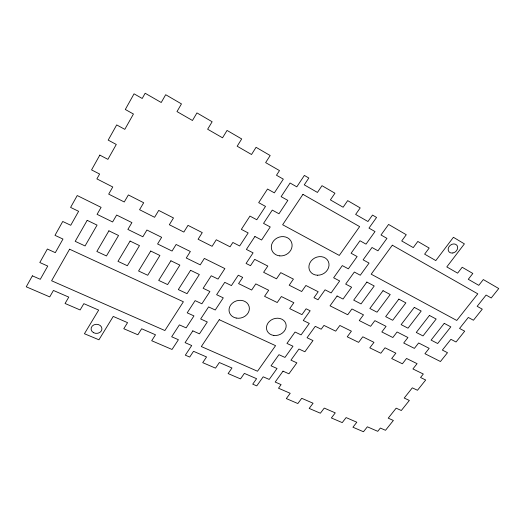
<?xml version="1.0" encoding="UTF-8"?>
<svg xmlns="http://www.w3.org/2000/svg" width="525" height="525" viewBox="0 0 525 525"><rect width="100%" height="100%" fill="white"/><g stroke="black" fill="none" stroke-linecap="round" stroke-linejoin="round"><path stroke-width="0.79" d="M32.373 275.842L26.25 286.801L49.737 296.901L53.432 290.456L68.775 297.117L65.061 303.483L80.122 309.953L83.849 303.667L98.667 310.104L84.427 333.736L98.936 339.793L113.236 316.431L127.555 322.652L123.782 328.722L137.858 334.773L141.645 328.768L155.498 334.786L151.699 340.725L172.036 349.466L178.408 339.714L171.675 336.774L179.393 324.877L186.139 327.889L193.961 315.912L187.208 312.828L195.123 300.635L201.882 303.785L209.908 291.506L203.136 288.284L211.247 275.776L218.032 279.07L224.877 268.59L204.343 258.431L200.242 264.849L186.263 258.005L190.358 251.514L176.131 244.473L172.043 251.048L157.579 243.968L161.648 237.313L146.915 230.022L142.852 236.762L127.87 229.425L131.913 222.6L116.642 215.047L112.612 221.957L97.079 214.351L101.089 207.355L77.228 195.549L70.599 207.414L78.612 211.312L70.737 225.277L62.744 221.478L54.994 235.344L62.974 239.059L55.309 252.656L47.355 249.027L39.815 262.52L47.749 266.07L40.287 279.3L32.373 275.842M99.816 155.111L91.56 169.897L99.619 174.037L96.889 178.887L112.77 186.985L108.682 194.125L124.261 201.987L128.369 194.939L143.686 202.748L139.558 209.705L154.586 217.291L158.721 210.42L173.493 217.954L169.345 224.739L183.848 232.057L188.009 225.356L202.269 232.627L198.096 239.243L212.1 246.31L216.28 239.774L230.055 246.796L232.864 242.471L239.662 245.963L248.168 232.942L241.356 229.373L249.966 216.103L256.784 219.758L265.512 206.397L258.687 202.663L267.527 189.039L274.352 192.859L283.316 179.143L276.485 175.238L279.497 170.592L265.637 162.619L270.178 155.525L256.062 147.315L251.534 154.501L237.169 146.226L241.69 138.948L227.056 130.43L222.541 137.806L207.637 129.229L212.146 121.754L196.947 112.914L192.458 120.487L176.991 111.582L181.466 103.904L165.69 94.717L161.221 102.506L145.149 93.253L142.203 98.483L134.052 93.824L125.311 109.482L133.442 114.03L124.806 129.353L116.688 124.911L108.196 140.116L116.287 144.46L107.894 159.351L99.816 155.111M69.582 249.204L51.601 280.763L164.883 330.54L183.389 301.77L69.582 249.204M87.183 220.336L75.206 241.343L85.057 245.949L97.066 225.113L87.183 220.336M108.905 230.836L96.849 251.468L106.457 255.964L118.538 235.489L108.905 230.836M130.082 241.067L117.968 261.345L127.339 265.729L139.479 245.608L130.082 241.067M150.741 251.048L138.567 270.985L147.715 275.264L159.915 255.485L150.741 251.048M170.907 260.794L158.681 280.396L167.613 284.576L179.858 265.118L170.907 260.794M190.588 270.309L178.316 289.583L187.038 293.665L199.329 274.529L190.588 270.309M192.826 330.875L185.089 342.641L191.71 345.535L185.325 355.176L189.709 357.059L193.535 351.31L206.548 356.961L202.716 362.65L215.512 368.15L219.358 362.526L231.965 367.999L228.113 373.57L240.516 378.899L244.374 373.393L256.587 378.696L252.728 384.149L256.758 385.882L263.209 376.812L269.213 379.437L277.043 368.498L271.031 365.813L278.946 354.683L284.963 357.427L292.976 346.224L286.952 343.422L295.057 332.03L301.088 334.897L309.291 323.426L303.26 320.499L310.17 310.78L306.121 308.779L301.967 314.639L289.702 308.634L293.849 302.708L281.374 296.54L277.226 302.531L264.554 296.33L268.695 290.266L255.806 283.887L251.672 290.023L238.567 283.612L242.694 277.403L238.278 275.218L231.42 285.58L224.752 282.338L216.622 294.702L223.282 297.872L215.243 310.006L208.589 306.908L200.662 318.964L207.303 321.996L199.461 333.841L192.826 330.875M254.914 236.486L246.402 249.427L253.089 252.86L246.074 263.452L250.497 265.683L254.697 259.363L267.822 266.057L263.609 272.304L276.511 278.814L280.731 272.639L293.423 279.116L289.203 285.213L301.685 291.513L305.904 285.482L318.189 291.743L313.963 297.708L318.012 299.755L325.073 289.826L331.111 292.93L339.675 280.954L333.637 277.784L342.307 265.598L348.351 268.833L357.131 256.561L351.087 253.253L359.973 240.758L366.017 244.138L375.014 231.558L368.977 228.106L376.563 217.442L372.507 215.079L367.946 221.517L355.642 214.43L360.202 207.92L347.681 200.635L343.127 207.231L330.396 199.9L334.95 193.226L321.996 185.686L317.441 192.439L304.264 184.852L308.818 178.014L304.369 175.429L296.802 186.854L290.089 183.015L281.124 196.645L287.831 200.399L278.978 213.767L272.272 210.098L263.537 223.374L270.237 226.964L261.608 239.997L254.914 236.486M219.253 319.705L201.331 346.553L257.512 371.241L275.566 345.667L219.253 319.705M302.945 194.355L282.647 224.752L339.288 255.432L359.638 226.61L302.945 194.355M283.008 371.162L275.179 382.049L281.098 384.635L278.506 388.218L290.2 393.297L286.328 398.587L297.846 403.541L301.717 398.298L313.071 403.233L309.186 408.417L320.368 413.221L324.247 408.089L335.265 412.873L331.38 417.952L342.234 422.618L346.119 417.585L356.816 422.231L352.931 427.219L363.471 431.747L367.362 426.812L377.751 431.327L380.356 428.052L385.501 430.303L393.363 420.459L388.224 418.163L396.172 408.161L401.31 410.511L409.349 400.45L404.211 398.055L412.335 387.837L417.473 390.278L425.69 380.002L420.551 377.501L423.308 374.036L412.926 368.95L417.086 363.667L406.547 358.457L402.386 363.792L391.689 358.555L395.857 353.167L384.996 347.793L380.835 353.24L369.803 347.845L373.971 342.339L362.775 336.801L358.608 342.366L347.242 336.801L351.402 331.177L339.852 325.467L335.692 331.15L323.964 325.408L321.202 329.214L315.269 326.333L307.059 337.739L312.992 340.561L304.881 351.776L298.948 349.013L290.935 360.15L296.861 362.854L288.934 373.807L283.008 371.162M337.096 296.002L330.035 305.819L347.708 314.738L351.94 308.956L363.49 314.849L359.258 320.565L370.63 326.301L374.863 320.644L386.059 326.353L381.826 331.951L392.851 337.516L397.084 331.977L407.938 337.516L403.705 342.996L414.402 348.39L418.628 342.969L429.161 348.337L424.935 353.706L440.442 361.528L447.497 352.702L442.365 350.07L450.916 339.314L456.041 342.005L464.691 331.183L459.565 328.44L468.313 317.441L473.432 320.243L482.272 309.173L477.159 306.311L486.111 295.057L491.216 297.977L498.75 288.547L483.322 279.569L478.78 285.331L468.287 279.287L472.828 273.466L462.177 267.264L457.629 273.151L446.801 266.917L464.402 243.882L453.416 237.293L435.803 260.584L424.62 254.146L429.174 248.056L417.815 241.448L413.26 247.603L401.71 240.955L406.271 234.727L388.592 224.444L381.006 234.983L386.951 238.376L377.954 250.812L372.008 247.492L363.123 259.842L369.062 263.097L360.281 275.225L354.342 272.042L345.667 284.097L351.606 287.214L343.035 299.053L337.096 296.002M392.319 245.201L371.188 274.194L456.757 320.46L477.796 293.836L392.319 245.201M366.877 282.069L353.692 300.129L361.042 303.929L374.22 285.987L366.877 282.069M383.033 290.692L369.856 308.477L377.042 312.191L390.219 294.525L383.033 290.692M398.842 299.125L385.665 316.647L392.693 320.276L405.871 302.879L398.842 299.125M414.304 307.381L401.133 324.634L408.01 328.191L421.181 311.049L414.304 307.381M429.437 315.453L416.266 332.456L423.006 335.934L436.163 319.043L429.437 315.453M444.242 323.354L431.091 340.108L437.679 343.521L450.831 326.872L444.242 323.354M93.575 332.699A5.434 4.554 -0.8 0 0 101.942 329.037A5.434 4.554 -0.8 0 0 94.008 324.817A5.434 4.554 -0.8 0 0 93.575 332.699M273.84 335.442A10.041 8.453 -20.6 0 0 285.823 323.63A10.041 8.453 -20.6 0 0 269.299 321.523A10.041 8.453 -20.6 0 0 273.84 335.442M236.171 318.058A10.297 8.846 -16.9 0 0 249.139 306.587A10.297 8.846 -16.9 0 0 232.299 303.227A10.297 8.846 -16.9 0 0 236.171 318.058M452.852 253.004A5.145 4.167 -39.2 0 0 457.072 245.49A5.145 4.167 -39.2 0 0 448.79 247.026A5.145 4.167 -39.2 0 0 452.852 253.004M279.772 255.885A10.618 9.443 -25.5 0 0 291.526 242.248A10.618 9.443 -25.5 0 0 273.814 240.647A10.618 9.443 -25.5 0 0 279.772 255.885M317.566 275.225A10.375 8.977 -28.5 0 0 328.302 261.404A10.375 8.977 -28.5 0 0 311.023 261.109A10.375 8.977 -28.5 0 0 317.566 275.225"/></g></svg>
